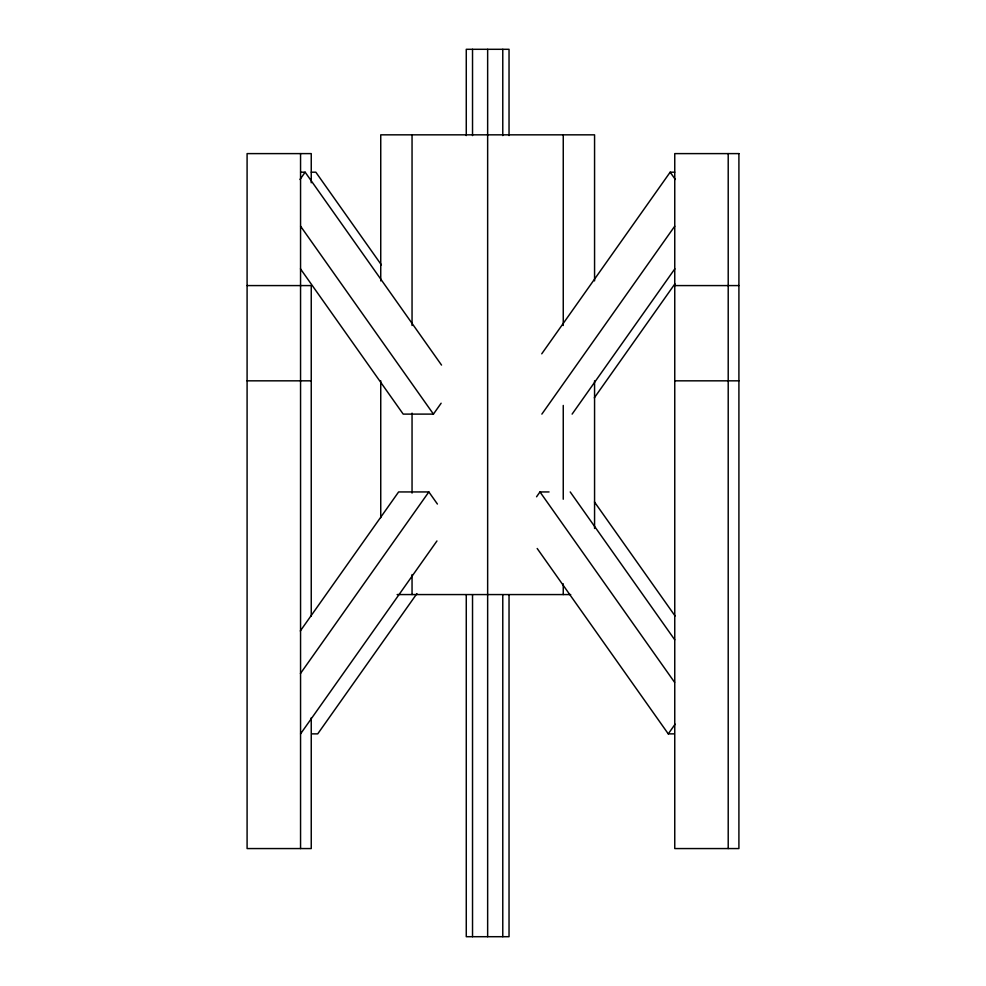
<?xml version="1.0" encoding="UTF-8"?>
<svg xmlns="http://www.w3.org/2000/svg" width="986" height="986" viewBox="0 0 986 986"><rect width="100%" height="100%" fill="white"/><g stroke="black" fill="none" stroke-linecap="round" stroke-linejoin="round"><path stroke-width="1.48" d="M300.003 179.452L305.142 172.193L441.531 365.079M300.459 268.821L403.2 414.108L433.433 414.108L441.136 403.225M300.299 630.978L398.615 491.94L428.848 491.94L437.402 504.043M300.422 673.561L428.848 491.94M541.745 353.814L670.172 172.193L674.707 172.193M300.557 733.867L436.946 540.969M541.869 414.108L674.72 226.225M416.93 593.584L317.726 733.867L311.687 733.867M572.114 414.108L674.855 268.821M594.324 397.826L674.917 283.845M536.557 496.784L539.971 491.94L549.042 491.94M537.185 548.487L668.274 733.867L675.114 724.192M300.607 172.193L305.142 172.193M311.293 172.193L315.828 172.193L381.372 264.877M247.092 285.583L311.243 285.583L311.243 616.238M674.757 285.583L738.908 285.583M247.092 380.83L311.243 380.83M674.757 380.83L738.908 380.83M397.136 594.57L570.709 594.57M668.274 733.867L674.313 733.867M670.172 172.193L675.299 179.452M594.472 501.973L675.077 615.954M570.216 491.94L674.72 639.754M539.971 491.94L674.597 682.337M300.582 226.225L433.433 414.108M728.21 153.606L728.21 848.564M594.57 280.899L594.57 134.835L380.744 134.835L380.744 280.899M594.57 380.842L594.57 528.459M563.252 134.835L563.252 325.491M563.252 405.443L563.252 499.236M563.252 583.811L563.252 594.57M509.035 135.575L509.035 49.3L466.267 49.3L466.267 135.575M509.035 594.681L509.035 936.7L466.267 936.7L466.267 594.681M502.774 49.3L502.774 135.575M502.774 594.681L502.774 936.7M487.651 49.3L487.651 936.7M472.528 49.3L472.528 135.575M472.528 594.681L472.528 936.7M412.049 134.835L412.049 325.491M412.049 413.134L412.049 493.086M412.049 574.579L412.049 594.57M380.744 380.842L380.744 517.687M311.243 182.767L311.243 153.606L247.092 153.606L247.092 848.564L311.243 848.564L311.243 717.783M300.557 153.606L300.557 848.564M738.908 153.606L674.757 153.606L674.757 848.564L738.908 848.564L738.908 153.606"/></g></svg>
